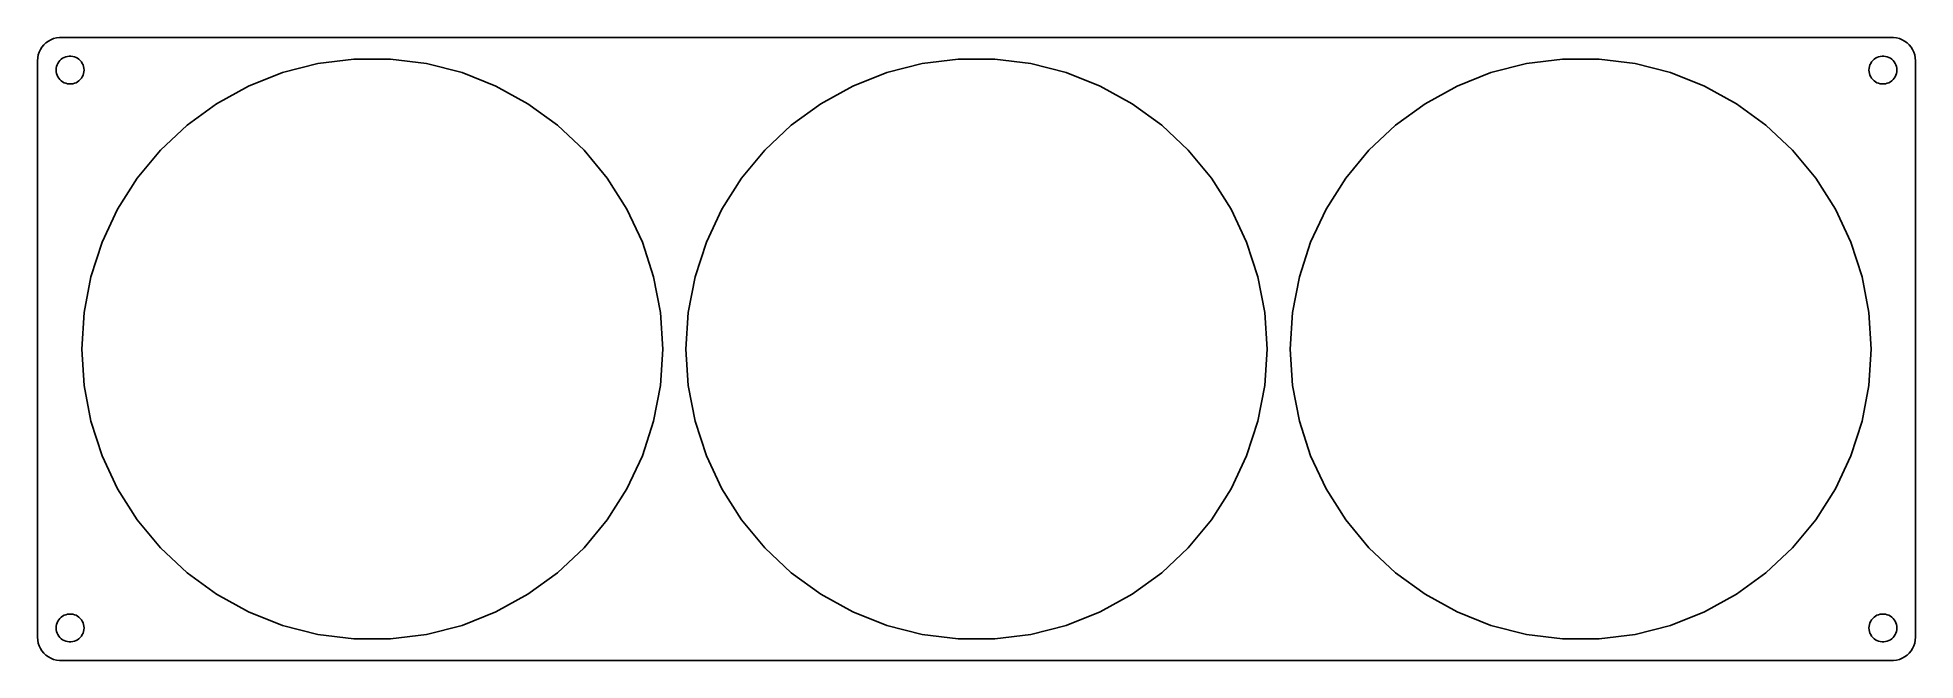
# Model space of a CAD drawing. Header units: metres. Extents: x -202 to 202, y -67 to 67.
import ezdxf

# ---------------------------------------------------------------- set-up
doc = ezdxf.new("R2010")
doc.units = ezdxf.units.M

msp = doc.modelspace()

# ---------------------------------------------------------------- linework, layer by layer
for p, q in [((-201.045, 64.9389), (-201.382, 64.4088)), ((-200.645, 65.4227), (-201.045, 64.9389)), ((-200.187, 65.8526), (-200.645, 65.4227)), ((-199.679, 66.2216), (-200.187, 65.8526)), ((-199.129, 66.5241), (-199.679, 66.2216)), ((-198.545, 66.7553), (-199.129, 66.5241)), ((-197.937, 66.9114), (-198.545, 66.7553)), ((-197.314, 66.9901), (-197.937, 66.9114)), ((197.314, 66.9901), (-197.314, 66.9901)), ((197.937, 66.9114), (197.314, 66.9901)), ((198.545, 66.7553), (197.937, 66.9114)), ((199.129, 66.5241), (198.545, 66.7553)), ((199.679, 66.2216), (199.129, 66.5241)), ((200.187, 65.8526), (199.679, 66.2216)), ((200.645, 65.4227), (200.187, 65.8526)), ((201.045, 64.9389), (200.645, 65.4227)), ((201.382, 64.4088), (201.045, 64.9389)), ((-201.961, 62.6267), (-202, 62)), ((-202, 62), (-202, -62)), ((-201.843, 63.2434), (-201.961, 62.6267)), ((-201.649, 63.8406), (-201.843, 63.2434)), ((-201.382, 64.4088), (-201.649, 63.8406)), ((-197.976, 60.376), (-197.906, 60.7461)), ((-197.906, 60.7461), (-197.789, 61.1044)), ((-197.789, 61.1044), (-197.629, 61.4453)), ((-197.629, 61.4453), (-197.427, 61.7634)), ((-197.427, 61.7634), (-197.187, 62.0536)), ((-197.187, 62.0536), (-196.912, 62.3115)), ((-196.912, 62.3115), (-196.607, 62.533)), ((-196.607, 62.533), (-196.277, 62.7145)), ((-196.277, 62.7145), (-195.927, 62.8532)), ((-195.927, 62.8532), (-195.562, 62.9469)), ((-195.562, 62.9469), (-195.188, 62.9941)), ((-195.188, 62.9941), (-194.812, 62.9941)), ((-194.812, 62.9941), (-194.438, 62.9469)), ((-194.438, 62.9469), (-194.073, 62.8532)), ((-194.073, 62.8532), (-193.723, 62.7145)), ((-193.723, 62.7145), (-193.393, 62.533)), ((-193.393, 62.533), (-193.088, 62.3115)), ((-193.088, 62.3115), (-192.813, 62.0536)), ((-192.813, 62.0536), (-192.573, 61.7634)), ((-192.573, 61.7634), (-192.371, 61.4453)), ((-192.371, 61.4453), (-192.211, 61.1044)), ((-192.211, 61.1044), (-192.094, 60.7461)), ((-192.094, 60.7461), (-192.024, 60.376)), ((-149.314, 59.441), (-141.711, 61.3929)), ((-141.711, 61.3929), (-133.924, 62.3767)), ((-133.924, 62.3767), (-126.076, 62.3767)), ((-126.076, 62.3767), (-118.289, 61.3929)), ((-118.289, 61.3929), (-110.686, 59.441)), ((-19.3136, 59.441), (-11.7113, 61.3929)), ((-11.7113, 61.3929), (-3.9244, 62.3767)), ((-3.9244, 62.3767), (3.9244, 62.3767)), ((3.9244, 62.3767), (11.7113, 61.3929)), ((11.7113, 61.3929), (19.3136, 59.441)), ((110.686, 59.441), (118.289, 61.3929)), ((118.289, 61.3929), (126.076, 62.3767)), ((126.076, 62.3767), (133.924, 62.3767)), ((133.924, 62.3767), (141.711, 61.3929)), ((141.711, 61.3929), (149.314, 59.441)), ((192.024, 60.376), (192.094, 60.7461)), ((192.094, 60.7461), (192.211, 61.1044)), ((192.211, 61.1044), (192.371, 61.4453)), ((192.371, 61.4453), (192.573, 61.7634)), ((192.573, 61.7634), (192.813, 62.0536)), ((192.813, 62.0536), (193.088, 62.3115)), ((193.088, 62.3115), (193.393, 62.533)), ((193.393, 62.533), (193.723, 62.7145)), ((193.723, 62.7145), (194.073, 62.8532)), ((194.073, 62.8532), (194.438, 62.9469)), ((194.438, 62.9469), (194.812, 62.9941)), ((194.812, 62.9941), (195.188, 62.9941)), ((195.188, 62.9941), (195.562, 62.9469)), ((195.562, 62.9469), (195.927, 62.8532)), ((195.927, 62.8532), (196.277, 62.7145)), ((196.277, 62.7145), (196.607, 62.533)), ((196.607, 62.533), (196.912, 62.3115)), ((196.912, 62.3115), (197.187, 62.0536)), ((197.187, 62.0536), (197.427, 61.7634)), ((197.427, 61.7634), (197.629, 61.4453)), ((197.629, 61.4453), (197.789, 61.1044)), ((197.789, 61.1044), (197.906, 60.7461)), ((197.906, 60.7461), (197.976, 60.376)), ((201.649, 63.8406), (201.382, 64.4088)), ((201.843, 63.2434), (201.649, 63.8406)), ((201.961, 62.6267), (201.843, 63.2434)), ((202, 62), (201.961, 62.6267)), ((202, -62), (202, 62)), ((-198, 60), (-197.976, 60.376)), ((-197.976, 59.624), (-198, 60)), ((-197.906, 59.2539), (-197.976, 59.624)), ((-197.789, 58.8956), (-197.906, 59.2539)), ((-197.629, 58.5547), (-197.789, 58.8956)), ((-197.427, 58.2366), (-197.629, 58.5547)), ((-197.187, 57.9464), (-197.427, 58.2366)), ((-196.912, 57.6885), (-197.187, 57.9464)), ((-196.607, 57.467), (-196.912, 57.6885)), ((-196.277, 57.2855), (-196.607, 57.467)), ((-195.927, 57.1468), (-196.277, 57.2855)), ((-195.562, 57.0531), (-195.927, 57.1468)), ((-195.188, 57.0059), (-195.562, 57.0531)), ((-194.812, 57.0059), (-195.188, 57.0059)), ((-194.438, 57.0531), (-194.812, 57.0059)), ((-194.073, 57.1468), (-194.438, 57.0531)), ((-193.723, 57.2855), (-194.073, 57.1468)), ((-193.393, 57.467), (-193.723, 57.2855)), ((-193.088, 57.6885), (-193.393, 57.467)), ((-192.813, 57.9464), (-193.088, 57.6885)), ((-192.573, 58.2366), (-192.813, 57.9464)), ((-192.371, 58.5547), (-192.573, 58.2366)), ((-192.211, 58.8956), (-192.371, 58.5547)), ((-192.094, 59.2539), (-192.211, 58.8956)), ((-192.024, 59.624), (-192.094, 59.2539)), ((-192.024, 60.376), (-192, 60)), ((-192, 60), (-192.024, 59.624)), ((-156.611, 56.5517), (-149.314, 59.441)), ((-110.686, 59.441), (-103.389, 56.5517)), ((-26.6112, 56.5517), (-19.3136, 59.441)), ((19.3136, 59.441), (26.6112, 56.5517)), ((103.389, 56.5517), (110.686, 59.441)), ((149.314, 59.441), (156.611, 56.5517)), ((192, 60), (192.024, 60.376)), ((192.024, 59.624), (192, 60)), ((192.094, 59.2539), (192.024, 59.624)), ((192.211, 58.8956), (192.094, 59.2539)), ((192.371, 58.5547), (192.211, 58.8956)), ((192.573, 58.2366), (192.371, 58.5547)), ((192.813, 57.9464), (192.573, 58.2366)), ((193.088, 57.6885), (192.813, 57.9464)), ((193.393, 57.467), (193.088, 57.6885)), ((193.723, 57.2855), (193.393, 57.467)), ((194.073, 57.1468), (193.723, 57.2855)), ((194.438, 57.0531), (194.073, 57.1468)), ((194.812, 57.0059), (194.438, 57.0531)), ((195.188, 57.0059), (194.812, 57.0059)), ((195.562, 57.0531), (195.188, 57.0059)), ((195.927, 57.1468), (195.562, 57.0531)), ((196.277, 57.2855), (195.927, 57.1468)), ((196.607, 57.467), (196.277, 57.2855)), ((196.912, 57.6885), (196.607, 57.467)), ((197.187, 57.9464), (196.912, 57.6885)), ((197.427, 58.2366), (197.187, 57.9464)), ((197.629, 58.5547), (197.427, 58.2366)), ((197.789, 58.8956), (197.629, 58.5547)), ((197.906, 59.2539), (197.789, 58.8956)), ((197.976, 59.624), (197.906, 59.2539)), ((197.976, 60.376), (198, 60)), ((198, 60), (197.976, 59.624)), ((-169.839, 48.1571), (-163.489, 52.7705)), ((-163.489, 52.7705), (-156.611, 56.5517)), ((-103.389, 56.5517), (-96.5108, 52.7705)), ((-96.5108, 52.7705), (-90.161, 48.1571)), ((-39.839, 48.1571), (-33.4892, 52.7705)), ((-33.4892, 52.7705), (-26.6112, 56.5517)), ((26.6112, 56.5517), (33.4892, 52.7705)), ((33.4892, 52.7705), (39.839, 48.1571)), ((90.161, 48.1571), (96.5108, 52.7705)), ((96.5108, 52.7705), (103.389, 56.5517)), ((156.611, 56.5517), (163.489, 52.7705)), ((163.489, 52.7705), (169.839, 48.1571)), ((-175.561, 42.7842), (-169.839, 48.1571)), ((-90.161, 48.1571), (-84.4395, 42.7842)), ((-45.5605, 42.7842), (-39.839, 48.1571)), ((39.839, 48.1571), (45.5605, 42.7842)), ((84.4395, 42.7842), (90.161, 48.1571)), ((169.839, 48.1571), (175.561, 42.7842)), ((-180.564, 36.7366), (-175.561, 42.7842)), ((-84.4395, 42.7842), (-79.4364, 36.7366)), ((-50.5636, 36.7366), (-45.5605, 42.7842)), ((45.5605, 42.7842), (50.5636, 36.7366)), ((79.4364, 36.7366), (84.4395, 42.7842)), ((175.561, 42.7842), (180.564, 36.7366)), ((-184.769, 30.1096), (-180.564, 36.7366)), ((-79.4364, 36.7366), (-75.2308, 30.1096)), ((-54.7692, 30.1096), (-50.5636, 36.7366)), ((50.5636, 36.7366), (54.7692, 30.1096)), ((75.2308, 30.1096), (79.4364, 36.7366)), ((180.564, 36.7366), (184.769, 30.1096)), ((-188.111, 23.0078), (-184.769, 30.1096)), ((-75.2308, 30.1096), (-71.889, 23.0078)), ((-58.111, 23.0078), (-54.7692, 30.1096)), ((54.7692, 30.1096), (58.111, 23.0078)), ((71.889, 23.0078), (75.2308, 30.1096)), ((184.769, 30.1096), (188.111, 23.0078)), ((-190.536, 15.5431), (-188.111, 23.0078)), ((-71.889, 23.0078), (-69.4635, 15.5431)), ((-60.5364, 15.5431), (-58.111, 23.0078)), ((58.111, 23.0078), (60.5364, 15.5431)), ((69.4635, 15.5431), (71.889, 23.0078)), ((188.111, 23.0078), (190.536, 15.5431)), ((-192.007, 7.8333), (-190.536, 15.5431)), ((-69.4635, 15.5431), (-67.9928, 7.8333)), ((-62.0072, 7.8333), (-60.5364, 15.5431)), ((60.5364, 15.5431), (62.0072, 7.8333)), ((67.9928, 7.8333), (69.4635, 15.5431)), ((190.536, 15.5431), (192.007, 7.8333)), ((-192.5, 0), (-192.007, 7.8333)), ((-67.9928, 7.8333), (-67.5, 0)), ((-62.5, 0), (-62.0072, 7.8333)), ((62.0072, 7.8333), (62.5, 0)), ((67.5, 0), (67.9928, 7.8333)), ((192.007, 7.8333), (192.5, 0)), ((-192.007, -7.8333), (-192.5, 0)), ((-67.5, 0), (-67.9928, -7.8333)), ((-62.0072, -7.8333), (-62.5, 0)), ((62.5, 0), (62.0072, -7.8333)), ((67.9928, -7.8333), (67.5, 0)), ((192.5, 0), (192.007, -7.8333)), ((-190.536, -15.5431), (-192.007, -7.8333)), ((-67.9928, -7.8333), (-69.4635, -15.5431)), ((-60.5364, -15.5431), (-62.0072, -7.8333)), ((62.0072, -7.8333), (60.5364, -15.5431)), ((69.4635, -15.5431), (67.9928, -7.8333)), ((192.007, -7.8333), (190.536, -15.5431)), ((-188.111, -23.0078), (-190.536, -15.5431)), ((-69.4635, -15.5431), (-71.889, -23.0078)), ((-58.111, -23.0078), (-60.5364, -15.5431)), ((60.5364, -15.5431), (58.111, -23.0078)), ((71.889, -23.0078), (69.4635, -15.5431)), ((190.536, -15.5431), (188.111, -23.0078)), ((-184.769, -30.1096), (-188.111, -23.0078)), ((-71.889, -23.0078), (-75.2308, -30.1096)), ((-54.7692, -30.1096), (-58.111, -23.0078)), ((58.111, -23.0078), (54.7692, -30.1096)), ((75.2308, -30.1096), (71.889, -23.0078)), ((188.111, -23.0078), (184.769, -30.1096)), ((-180.564, -36.7366), (-184.769, -30.1096)), ((-75.2308, -30.1096), (-79.4364, -36.7366)), ((-50.5636, -36.7366), (-54.7692, -30.1096)), ((54.7692, -30.1096), (50.5636, -36.7366)), ((79.4364, -36.7366), (75.2308, -30.1096)), ((184.769, -30.1096), (180.564, -36.7366)), ((-175.561, -42.7842), (-180.564, -36.7366)), ((-79.4364, -36.7366), (-84.4395, -42.7842)), ((-45.5605, -42.7842), (-50.5636, -36.7366)), ((50.5636, -36.7366), (45.5605, -42.7842)), ((84.4395, -42.7842), (79.4364, -36.7366)), ((180.564, -36.7366), (175.561, -42.7842)), ((-169.839, -48.1571), (-175.561, -42.7842)), ((-84.4395, -42.7842), (-90.161, -48.1571)), ((-39.839, -48.1571), (-45.5605, -42.7842)), ((45.5605, -42.7842), (39.839, -48.1571)), ((90.161, -48.1571), (84.4395, -42.7842)), ((175.561, -42.7842), (169.839, -48.1571)), ((-163.489, -52.7705), (-169.839, -48.1571)), ((-90.161, -48.1571), (-96.5108, -52.7705)), ((-33.4892, -52.7705), (-39.839, -48.1571)), ((39.839, -48.1571), (33.4892, -52.7705)), ((96.5108, -52.7705), (90.161, -48.1571)), ((169.839, -48.1571), (163.489, -52.7705)), ((-156.611, -56.5517), (-163.489, -52.7705)), ((-149.314, -59.441), (-156.611, -56.5517)), ((-103.389, -56.5517), (-110.686, -59.441)), ((-96.5108, -52.7705), (-103.389, -56.5517)), ((-26.6112, -56.5517), (-33.4892, -52.7705)), ((-19.3136, -59.441), (-26.6112, -56.5517)), ((26.6112, -56.5517), (19.3136, -59.441)), ((33.4892, -52.7705), (26.6112, -56.5517)), ((103.389, -56.5517), (96.5108, -52.7705)), ((110.686, -59.441), (103.389, -56.5517)), ((156.611, -56.5517), (149.314, -59.441)), ((163.489, -52.7705), (156.611, -56.5517)), ((-198, -60), (-197.976, -59.624)), ((-197.976, -60.376), (-198, -60)), ((-197.976, -59.624), (-197.906, -59.2539)), ((-197.906, -60.7461), (-197.976, -60.376)), ((-197.906, -59.2539), (-197.789, -58.8956)), ((-197.789, -58.8956), (-197.629, -58.5547)), ((-197.629, -58.5547), (-197.427, -58.2366)), ((-197.427, -58.2366), (-197.187, -57.9464)), ((-197.187, -57.9464), (-196.912, -57.6885)), ((-196.912, -57.6885), (-196.607, -57.467)), ((-196.607, -57.467), (-196.277, -57.2855)), ((-196.277, -57.2855), (-195.927, -57.1468)), ((-195.927, -57.1468), (-195.562, -57.0531)), ((-195.562, -57.0531), (-195.188, -57.0059)), ((-195.188, -57.0059), (-194.812, -57.0059)), ((-194.812, -57.0059), (-194.438, -57.0531)), ((-194.438, -57.0531), (-194.073, -57.1468)), ((-194.073, -57.1468), (-193.723, -57.2855)), ((-193.723, -57.2855), (-193.393, -57.467)), ((-193.393, -57.467), (-193.088, -57.6885)), ((-193.088, -57.6885), (-192.813, -57.9464)), ((-192.813, -57.9464), (-192.573, -58.2366)), ((-192.573, -58.2366), (-192.371, -58.5547)), ((-192.371, -58.5547), (-192.211, -58.8956)), ((-192.211, -58.8956), (-192.094, -59.2539)), ((-192.094, -59.2539), (-192.024, -59.624)), ((-192.024, -60.376), (-192.094, -60.7461)), ((-192.024, -59.624), (-192, -60)), ((-192, -60), (-192.024, -60.376)), ((-141.711, -61.3929), (-149.314, -59.441)), ((-110.686, -59.441), (-118.289, -61.3929)), ((-11.7113, -61.3929), (-19.3136, -59.441)), ((19.3136, -59.441), (11.7113, -61.3929)), ((118.289, -61.3929), (110.686, -59.441)), ((149.314, -59.441), (141.711, -61.3929)), ((192, -60), (192.024, -59.624)), ((192.024, -60.376), (192, -60)), ((192.024, -59.624), (192.094, -59.2539)), ((192.094, -60.7461), (192.024, -60.376)), ((192.094, -59.2539), (192.211, -58.8956)), ((192.211, -58.8956), (192.371, -58.5547)), ((192.371, -58.5547), (192.573, -58.2366)), ((192.573, -58.2366), (192.813, -57.9464)), ((192.813, -57.9464), (193.088, -57.6885)), ((193.088, -57.6885), (193.393, -57.467)), ((193.393, -57.467), (193.723, -57.2855)), ((193.723, -57.2855), (194.073, -57.1468)), ((194.073, -57.1468), (194.438, -57.0531)), ((194.438, -57.0531), (194.812, -57.0059)), ((194.812, -57.0059), (195.188, -57.0059)), ((195.188, -57.0059), (195.562, -57.0531)), ((195.562, -57.0531), (195.927, -57.1468)), ((195.927, -57.1468), (196.277, -57.2855)), ((196.277, -57.2855), (196.607, -57.467)), ((196.607, -57.467), (196.912, -57.6885)), ((196.912, -57.6885), (197.187, -57.9464)), ((197.187, -57.9464), (197.427, -58.2366)), ((197.427, -58.2366), (197.629, -58.5547)), ((197.629, -58.5547), (197.789, -58.8956)), ((197.789, -58.8956), (197.906, -59.2539)), ((197.906, -59.2539), (197.976, -59.624)), ((197.976, -60.376), (197.906, -60.7461)), ((197.976, -59.624), (198, -60)), ((198, -60), (197.976, -60.376)), ((-202, -62), (-201.961, -62.6267)), ((-201.961, -62.6267), (-201.843, -63.2434)), ((-201.843, -63.2434), (-201.649, -63.8406)), ((-201.649, -63.8406), (-201.382, -64.4088)), ((-201.382, -64.4088), (-201.045, -64.9389)), ((-197.789, -61.1044), (-197.906, -60.7461)), ((-197.629, -61.4453), (-197.789, -61.1044)), ((-197.427, -61.7634), (-197.629, -61.4453)), ((-197.187, -62.0536), (-197.427, -61.7634)), ((-196.912, -62.3115), (-197.187, -62.0536)), ((-196.607, -62.533), (-196.912, -62.3115)), ((-196.277, -62.7145), (-196.607, -62.533)), ((-195.927, -62.8532), (-196.277, -62.7145)), ((-195.562, -62.9469), (-195.927, -62.8532)), ((-195.188, -62.9941), (-195.562, -62.9469)), ((-194.812, -62.9941), (-195.188, -62.9941)), ((-194.438, -62.9469), (-194.812, -62.9941)), ((-194.073, -62.8532), (-194.438, -62.9469)), ((-193.723, -62.7145), (-194.073, -62.8532)), ((-193.393, -62.533), (-193.723, -62.7145)), ((-193.088, -62.3115), (-193.393, -62.533)), ((-192.813, -62.0536), (-193.088, -62.3115)), ((-192.573, -61.7634), (-192.813, -62.0536)), ((-192.371, -61.4453), (-192.573, -61.7634)), ((-192.211, -61.1044), (-192.371, -61.4453)), ((-192.094, -60.7461), (-192.211, -61.1044)), ((-133.924, -62.3767), (-141.711, -61.3929)), ((-126.076, -62.3767), (-133.924, -62.3767)), ((-118.289, -61.3929), (-126.076, -62.3767)), ((-3.9244, -62.3767), (-11.7113, -61.3929)), ((3.9244, -62.3767), (-3.9244, -62.3767)), ((11.7113, -61.3929), (3.9244, -62.3767)), ((126.076, -62.3767), (118.289, -61.3929)), ((133.924, -62.3767), (126.076, -62.3767)), ((141.711, -61.3929), (133.924, -62.3767)), ((192.211, -61.1044), (192.094, -60.7461)), ((192.371, -61.4453), (192.211, -61.1044)), ((192.573, -61.7634), (192.371, -61.4453)), ((192.813, -62.0536), (192.573, -61.7634)), ((193.088, -62.3115), (192.813, -62.0536)), ((193.393, -62.533), (193.088, -62.3115)), ((193.723, -62.7145), (193.393, -62.533)), ((194.073, -62.8532), (193.723, -62.7145)), ((194.438, -62.9469), (194.073, -62.8532)), ((194.812, -62.9941), (194.438, -62.9469)), ((195.188, -62.9941), (194.812, -62.9941)), ((195.562, -62.9469), (195.188, -62.9941)), ((195.927, -62.8532), (195.562, -62.9469)), ((196.277, -62.7145), (195.927, -62.8532)), ((196.607, -62.533), (196.277, -62.7145)), ((196.912, -62.3115), (196.607, -62.533)), ((197.187, -62.0536), (196.912, -62.3115)), ((197.427, -61.7634), (197.187, -62.0536)), ((197.629, -61.4453), (197.427, -61.7634)), ((197.789, -61.1044), (197.629, -61.4453)), ((197.906, -60.7461), (197.789, -61.1044)), ((201.045, -64.9389), (201.382, -64.4088)), ((201.382, -64.4088), (201.649, -63.8406)), ((201.649, -63.8406), (201.843, -63.2434)), ((201.843, -63.2434), (201.961, -62.6267)), ((201.961, -62.6267), (202, -62)), ((-201.045, -64.9389), (-200.645, -65.4227)), ((-200.645, -65.4227), (-200.187, -65.8526)), ((-200.187, -65.8526), (-199.679, -66.2216)), ((-199.679, -66.2216), (-199.129, -66.5241)), ((-199.129, -66.5241), (-198.545, -66.7553)), ((-198.545, -66.7553), (-197.937, -66.9114)), ((-197.937, -66.9114), (-197.314, -66.9901)), ((-197.314, -66.9901), (197.314, -66.9901)), ((197.314, -66.9901), (197.937, -66.9114)), ((197.937, -66.9114), (198.545, -66.7553)), ((198.545, -66.7553), (199.129, -66.5241)), ((199.129, -66.5241), (199.679, -66.2216)), ((199.679, -66.2216), (200.187, -65.8526)), ((200.187, -65.8526), (200.645, -65.4227)), ((200.645, -65.4227), (201.045, -64.9389))]:
    msp.add_line(p, q)

doc.saveas('drawing.dxf')
